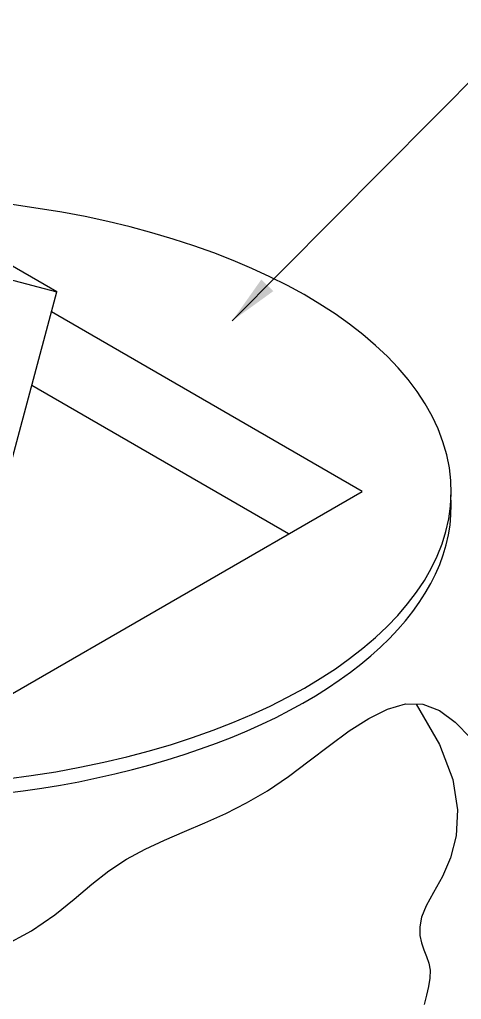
# Model space of a CAD drawing. Header units: millimetres. Extents: x -4973.8 to -4954.5, y -4694.7 to -4675.4.
# Drawn here: x -4962.517 to -4960.927, y -4686.159 to -4682.634 of the extents above; entities that cross this region are included whole.
import ezdxf

# ---------------------------------------------------------------- set-up
doc = ezdxf.new("R2010")
doc.units = ezdxf.units.MM
doc.header["$LTSCALE"] = 10
doc.layers.add('Termotécnica', color=7, linetype='Continuous')

msp = doc.modelspace()

# ---------------------------------------------------------------- linework, layer by layer
at = {"layer": 'Termotécnica', "color": 2}
for p, q in [((-4961.7519, -4683.718), (-4960.6755, -4682.6338)), ((-4961.2835, -4684.3314), (-4962.4021, -4683.6856)), ((-4961.5486, -4684.4844), (-4962.4731, -4683.9506)), ((-4962.7855, -4685.1986), (-4961.2835, -4684.3314))]:
    msp.add_line(p, q, dxfattribs=at)
at = {"layer": 'Termotécnica', "color": 1}
for p, q in [((-4962.3828, -4683.6134), (-4964.0615, -4682.6443)), ((-4962.5602, -4683.5659), (-4962.3828, -4683.6134)), ((-4962.7679, -4685.0506), (-4962.3828, -4683.6134))]:
    msp.add_line(p, q, dxfattribs=at)
at = {"layer": 'Termotécnica', "color": 2}
for points in [[(-4962.5754, -4685.9671), (-4962.4735, -4685.9116), (-4962.3901, -4685.8545), (-4962.3197, -4685.7981), (-4962.2568, -4685.7445), (-4962.1956, -4685.6962), (-4962.1318, -4685.6546), (-4962.0648, -4685.6185), (-4961.995, -4685.586), (-4961.9231, -4685.555), (-4961.8496, -4685.5237), (-4961.7749, -4685.4901), (-4961.6996, -4685.4521), (-4961.6242, -4685.408), (-4961.5492, -4685.3566), (-4961.4749, -4685.301), (-4961.4018, -4685.245), (-4961.3302, -4685.1926), (-4961.2603, -4685.1477), (-4961.1927, -4685.1141), (-4961.1275, -4685.0959), (-4961.0653, -4685.0969), (-4961.006, -4685.1197), (-4960.9488, -4685.1618), (-4960.8924, -4685.2191)], [(-4961.0898, -4685.0965), (-4961.0057, -4685.2416), (-4960.9582, -4685.3677), (-4960.9403, -4685.4766), (-4960.9451, -4685.5699), (-4960.9658, -4685.6494), (-4960.9953, -4685.7167), (-4961.0269, -4685.7736), (-4961.0535, -4685.8217), (-4961.0699, -4685.8627), (-4961.0766, -4685.8979), (-4961.076, -4685.9284), (-4961.0702, -4685.9556), (-4961.0615, -4685.9805), (-4961.052, -4686.0044), (-4961.0439, -4686.0286), (-4961.0396, -4686.0541), (-4961.0405, -4686.082), (-4961.0455, -4686.1121), (-4961.0527, -4686.1441), (-4961.0603, -4686.1776)]]:
    msp.add_lwpolyline(points, dxfattribs=at)
at = {"layer": 'Termotécnica', "color": 3}
for centre, start_param, end_param in [((-4963.0506, -4684.3314), -0.804629, 4.682407), ((-4963.0506, -4684.3824), -0.037238, 3.178267)]:
    msp.add_ellipse(centre, major_axis=(-2.0873, 0), ratio=0.509483, start_param=start_param, end_param=end_param, dxfattribs=at)
at = {"layer": 'Termotécnica', "color": 2}
msp.add_ellipse((-4963.0413, -4687.0228), major_axis=(1.7115, 0), ratio=0.501311, start_param=-0.958185, end_param=3.93977, dxfattribs=at)
msp.add_solid([(-4961.6466, -4683.5687), (-4961.6039, -4683.6109), (-4961.7519, -4683.718)], dxfattribs=at)

doc.saveas('drawing.dxf')
